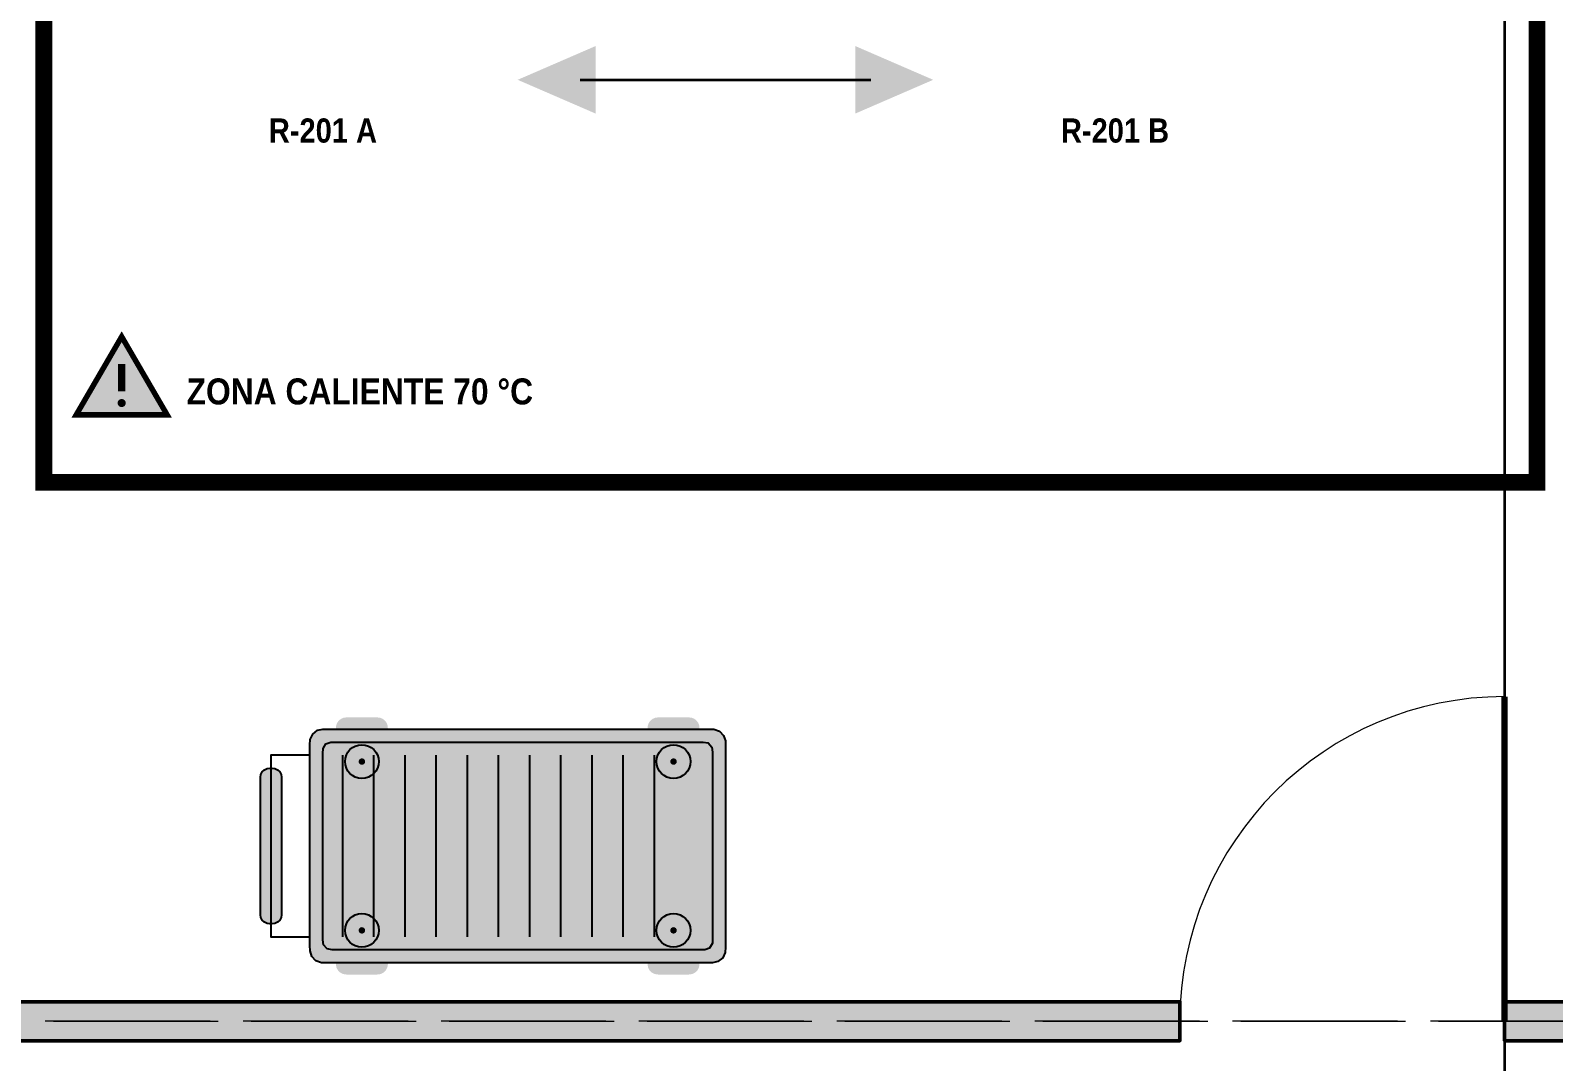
# Model space of a CAD drawing. Header units: metres. Extents: x 0 to 115, y 0 to 64.
# Drawn here: x 42.45 to 54.18, y 34.04 to 41.98 of the extents above; entities that cross this region are included whole.
import ezdxf

# ---------------------------------------------------------------- set-up
doc = ezdxf.new("R2010")
doc.units = ezdxf.units.M
doc.linetypes.add('DASHED', pattern=[1.524, 1.27, -0.254])
doc.layers.add('A-AREA', color=8, linetype='DASHED', lineweight=13, plot=False)
for name, color, linetype, lineweight in [('A-MURO', 7, 'Continuous', 50), ('A-PUERTA', 41, 'Continuous', 25), ('G-ETIQUETA', 4, 'Continuous', 18), ('G-SENALIZACION', 2, 'Continuous', 25), ('M-EQUIPO', 7, 'Continuous', 25), ('M-EQUIPO-RELLENO', 8, 'Continuous', 0)]:
    doc.layers.add(name, color=color, linetype=linetype, lineweight=lineweight)
doc.layers.add('A-MURO-RELLENO', color=8, linetype='Continuous', lineweight=0, true_color=0x8d949b)
doc.layers.add('P-RESIDUOS', color=1, linetype='Continuous', lineweight=35, true_color=0xb3121b)
doc.styles.add('PLANO', font='arial.ttf')
doc.styles.add('PLANO_N', font='arialbd.ttf')

# ---------------------------------------------------------------- blocks, each defined once
blk = doc.blocks.new('EQ_carro-hidro')
at = {"layer": 'M-EQUIPO-RELLENO', "true_color": 0x2a2f35}
h = blk.add_hatch(color=7, dxfattribs=at)
h.dxf.hatch_style = 1
h.paths.add_polyline_path([(-1.12, 0.99), (-1.1002, 0.99), (-1.0803, 0.99), (-1.0605, 0.99), (-1.0406, 0.99), (-1.0208, 0.99), (-1.0009, 0.99), (-0.9811, 0.99), (-0.9612, 0.99), (-0.9414, 0.99), (-0.9215, 0.99), (-0.9017, 0.99), (-0.8818, 0.99), (-0.8614, 0.9878), (-0.8407, 0.9797), (-0.8225, 0.9656), (-0.8091, 0.947), (-0.8017, 0.9262), (-0.8, 0.9059), (-0.8001, 0.886), (-0.8039, 0.8652), (-0.8138, 0.845), (-0.8295, 0.828), (-0.849, 0.8162), (-0.8699, 0.8106), (-0.8899, 0.81), (-0.9098, 0.81), (-0.9296, 0.81), (-0.9495, 0.81), (-0.9693, 0.81), (-0.9892, 0.81), (-1.009, 0.81), (-1.0289, 0.81), (-1.0487, 0.81), (-1.0686, 0.81), (-1.0884, 0.81), (-1.1083, 0.81), (-1.1283, 0.8104), (-1.1491, 0.8155), (-1.1689, 0.8267), (-1.1849, 0.8433), (-1.1954, 0.8633), (-1.1998, 0.8841), (-1.2, 0.904), (-1.1987, 0.9243), (-1.1919, 0.9451), (-1.179, 0.9641), (-1.1611, 0.9786), (-1.1406, 0.9873)])
h = blk.add_hatch(color=7, dxfattribs=at)
h.dxf.hatch_style = 1
h.paths.add_polyline_path([(1.28, 0.99), (1.2998, 0.99), (1.3197, 0.99), (1.3395, 0.99), (1.3594, 0.99), (1.3792, 0.99), (1.3991, 0.99), (1.4189, 0.99), (1.4388, 0.99), (1.4586, 0.99), (1.4785, 0.99), (1.4983, 0.99), (1.5182, 0.99), (1.5386, 0.9878), (1.5593, 0.9797), (1.5775, 0.9656), (1.5909, 0.947), (1.5983, 0.9262), (1.6, 0.9059), (1.5999, 0.886), (1.5961, 0.8652), (1.5862, 0.845), (1.5705, 0.828), (1.551, 0.8162), (1.5301, 0.8106), (1.5101, 0.81), (1.4902, 0.81), (1.4704, 0.81), (1.4505, 0.81), (1.4307, 0.81), (1.4108, 0.81), (1.391, 0.81), (1.3711, 0.81), (1.3513, 0.81), (1.3314, 0.81), (1.3116, 0.81), (1.2917, 0.81), (1.2717, 0.8104), (1.2509, 0.8155), (1.2311, 0.8267), (1.2151, 0.8433), (1.2046, 0.8633), (1.2002, 0.8841), (1.2, 0.904), (1.2013, 0.9243), (1.2081, 0.9451), (1.221, 0.9641), (1.2389, 0.9786), (1.2594, 0.9873)])
at = {"layer": 'M-EQUIPO-RELLENO', "true_color": 0xdfe4e9}
h = blk.add_hatch(color=7, dxfattribs=at)
h.dxf.hatch_style = 1
h.paths.add_polyline_path([(-1.3, 0.9), (-1.2593, 0.9), (-1.2186, 0.9), (-1.1779, 0.9), (-1.1372, 0.9), (-1.0965, 0.9), (-1.0559, 0.9), (-1.0152, 0.9), (-0.9745, 0.9), (-0.9338, 0.9), (-0.8931, 0.9), (-0.8524, 0.9), (-0.8117, 0.9), (-0.771, 0.9), (-0.7303, 0.9), (-0.6896, 0.9), (-0.649, 0.9), (-0.6083, 0.9), (-0.5676, 0.9), (-0.5269, 0.9), (-0.4862, 0.9), (-0.4455, 0.9), (-0.4048, 0.9), (-0.3641, 0.9), (-0.3234, 0.9), (-0.2827, 0.9), (-0.2421, 0.9), (-0.2014, 0.9), (-0.1607, 0.9), (-0.12, 0.9), (-0.0793, 0.9), (-0.0386, 0.9), (0.0021, 0.9), (0.0428, 0.9), (0.0835, 0.9), (0.1242, 0.9), (0.1649, 0.9), (0.2055, 0.9), (0.2462, 0.9), (0.2869, 0.9), (0.3276, 0.9), (0.3683, 0.9), (0.409, 0.9), (0.4497, 0.9), (0.4904, 0.9), (0.5311, 0.9), (0.5718, 0.9), (0.6124, 0.9), (0.6531, 0.9), (0.6938, 0.9), (0.7345, 0.9), (0.7752, 0.9), (0.8159, 0.9), (0.8566, 0.9), (0.8973, 0.9), (0.938, 0.9), (0.9787, 0.9), (1.0194, 0.9), (1.06, 0.9), (1.1007, 0.9), (1.1414, 0.9), (1.1821, 0.9), (1.2228, 0.9), (1.2635, 0.9), (1.3042, 0.9), (1.3449, 0.9), (1.3856, 0.9), (1.4263, 0.9), (1.4669, 0.9), (1.5076, 0.9), (1.5483, 0.9), (1.589, 0.9), (1.6297, 0.9), (1.6704, 0.9), (1.7113, 0.8994), (1.7535, 0.8845), (1.7862, 0.8507), (1.7996, 0.8084), (1.8, 0.7676), (1.8, 0.7269), (1.8, 0.6862), (1.8, 0.6455), (1.8, 0.6048), (1.8, 0.5641), (1.8, 0.5234), (1.8, 0.4827), (1.8, 0.4421), (1.8, 0.4014), (1.8, 0.3607), (1.8, 0.32), (1.8, 0.2793), (1.8, 0.2386), (1.8, 0.1979), (1.8, 0.1572), (1.8, 0.1165), (1.8, 0.0758), (1.8, 0.0351), (1.8, -0.0055), (1.8, -0.0462), (1.8, -0.0869), (1.8, -0.1276), (1.8, -0.1683), (1.8, -0.209), (1.8, -0.2497), (1.8, -0.2904), (1.8, -0.3311), (1.8, -0.3718), (1.8, -0.4124), (1.8, -0.4531), (1.8, -0.4938), (1.8, -0.5345), (1.8, -0.5752), (1.8, -0.6159), (1.8, -0.6566), (1.8, -0.6973), (1.8, -0.738), (1.8, -0.7787), (1.798, -0.82), (1.779, -0.8614), (1.7423, -0.8906), (1.7, -0.9), (1.6593, -0.9), (1.6186, -0.9), (1.5779, -0.9), (1.5372, -0.9), (1.4965, -0.9), (1.4559, -0.9), (1.4152, -0.9), (1.3745, -0.9), (1.3338, -0.9), (1.2931, -0.9), (1.2524, -0.9), (1.2117, -0.9), (1.171, -0.9), (1.1303, -0.9), (1.0896, -0.9), (1.049, -0.9), (1.0083, -0.9), (0.9676, -0.9), (0.9269, -0.9), (0.8862, -0.9), (0.8455, -0.9), (0.8048, -0.9), (0.7641, -0.9), (0.7234, -0.9), (0.6827, -0.9), (0.6421, -0.9), (0.6014, -0.9), (0.5607, -0.9), (0.52, -0.9), (0.4793, -0.9), (0.4386, -0.9), (0.3979, -0.9), (0.3572, -0.9), (0.3165, -0.9), (0.2758, -0.9), (0.2351, -0.9), (0.1945, -0.9), (0.1538, -0.9), (0.1131, -0.9), (0.0724, -0.9), (0.0317, -0.9), (-0.009, -0.9), (-0.0497, -0.9), (-0.0904, -0.9), (-0.1311, -0.9), (-0.1718, -0.9), (-0.2124, -0.9), (-0.2531, -0.9), (-0.2938, -0.9), (-0.3345, -0.9), (-0.3752, -0.9), (-0.4159, -0.9), (-0.4566, -0.9), (-0.4973, -0.9), (-0.538, -0.9), (-0.5787, -0.9), (-0.6194, -0.9), (-0.66, -0.9), (-0.7007, -0.9), (-0.7414, -0.9), (-0.7821, -0.9), (-0.8228, -0.9), (-0.8635, -0.9), (-0.9042, -0.9), (-0.9449, -0.9), (-0.9856, -0.9), (-1.0263, -0.9), (-1.0669, -0.9), (-1.1076, -0.9), (-1.1483, -0.9), (-1.189, -0.9), (-1.2297, -0.9), (-1.2704, -0.9), (-1.3113, -0.8994), (-1.3535, -0.8845), (-1.3862, -0.8507), (-1.3996, -0.8084), (-1.4, -0.7676), (-1.4, -0.7269), (-1.4, -0.6862), (-1.4, -0.6455), (-1.4, -0.6048), (-1.4, -0.5641), (-1.4, -0.5234), (-1.4, -0.4827), (-1.4, -0.4421), (-1.4, -0.4014), (-1.4, -0.3607), (-1.4, -0.32), (-1.4, -0.2793), (-1.4, -0.2386), (-1.4, -0.1979), (-1.4, -0.1572), (-1.4, -0.1165), (-1.4, -0.0758), (-1.4, -0.0351), (-1.4, 0.0055), (-1.4, 0.0462), (-1.4, 0.0869), (-1.4, 0.1276), (-1.4, 0.1683), (-1.4, 0.209), (-1.4, 0.2497), (-1.4, 0.2904), (-1.4, 0.3311), (-1.4, 0.3718), (-1.4, 0.4124), (-1.4, 0.4531), (-1.4, 0.4938), (-1.4, 0.5345), (-1.4, 0.5752), (-1.4, 0.6159), (-1.4, 0.6566), (-1.4, 0.6973), (-1.4, 0.738), (-1.4, 0.7787), (-1.398, 0.82), (-1.379, 0.8614), (-1.3423, 0.8906)])
at = {"layer": 'M-EQUIPO-RELLENO', "true_color": 0x3a7bd5}
h = blk.add_hatch(color=7, dxfattribs=at)
h.dxf.hatch_style = 1
h.paths.add_polyline_path([(-1.71, 0.6), (-1.69, 0.6), (-1.6693, 0.5969), (-1.649, 0.5868), (-1.6327, 0.5702), (-1.6229, 0.5499), (-1.62, 0.5292), (-1.62, 0.5092), (-1.62, 0.4892), (-1.62, 0.4693), (-1.62, 0.4493), (-1.62, 0.4293), (-1.62, 0.4094), (-1.62, 0.3894), (-1.62, 0.3694), (-1.62, 0.3495), (-1.62, 0.3295), (-1.62, 0.3095), (-1.62, 0.2896), (-1.62, 0.2696), (-1.62, 0.2496), (-1.62, 0.2297), (-1.62, 0.2097), (-1.62, 0.1897), (-1.62, 0.1697), (-1.62, 0.1498), (-1.62, 0.1298), (-1.62, 0.1098), (-1.62, 0.0899), (-1.62, 0.0699), (-1.62, 0.0499), (-1.62, 0.03), (-1.62, 0.01), (-1.62, -0.01), (-1.62, -0.0299), (-1.62, -0.0499), (-1.62, -0.0699), (-1.62, -0.0898), (-1.62, -0.1098), (-1.62, -0.1298), (-1.62, -0.1497), (-1.62, -0.1697), (-1.62, -0.1897), (-1.62, -0.2097), (-1.62, -0.2296), (-1.62, -0.2496), (-1.62, -0.2696), (-1.62, -0.2895), (-1.62, -0.3095), (-1.62, -0.3295), (-1.62, -0.3494), (-1.62, -0.3694), (-1.62, -0.3894), (-1.62, -0.4093), (-1.62, -0.4293), (-1.62, -0.4493), (-1.62, -0.4692), (-1.62, -0.4892), (-1.62, -0.5092), (-1.62, -0.5292), (-1.6229, -0.5499), (-1.6327, -0.5702), (-1.649, -0.5867), (-1.6693, -0.5969), (-1.69, -0.6), (-1.71, -0.6), (-1.7307, -0.5969), (-1.751, -0.5868), (-1.7673, -0.5702), (-1.7771, -0.5499), (-1.78, -0.5292), (-1.78, -0.5092), (-1.78, -0.4892), (-1.78, -0.4693), (-1.78, -0.4493), (-1.78, -0.4293), (-1.78, -0.4094), (-1.78, -0.3894), (-1.78, -0.3694), (-1.78, -0.3495), (-1.78, -0.3295), (-1.78, -0.3095), (-1.78, -0.2896), (-1.78, -0.2696), (-1.78, -0.2496), (-1.78, -0.2297), (-1.78, -0.2097), (-1.78, -0.1897), (-1.78, -0.1697), (-1.78, -0.1498), (-1.78, -0.1298), (-1.78, -0.1098), (-1.78, -0.0899), (-1.78, -0.0699), (-1.78, -0.0499), (-1.78, -0.03), (-1.78, -0.01), (-1.78, 0.01), (-1.78, 0.0299), (-1.78, 0.0499), (-1.78, 0.0699), (-1.78, 0.0898), (-1.78, 0.1098), (-1.78, 0.1298), (-1.78, 0.1497), (-1.78, 0.1697), (-1.78, 0.1897), (-1.78, 0.2097), (-1.78, 0.2296), (-1.78, 0.2496), (-1.78, 0.2696), (-1.78, 0.2895), (-1.78, 0.3095), (-1.78, 0.3295), (-1.78, 0.3494), (-1.78, 0.3694), (-1.78, 0.3894), (-1.78, 0.4093), (-1.78, 0.4293), (-1.78, 0.4493), (-1.78, 0.4692), (-1.78, 0.4892), (-1.78, 0.5092), (-1.78, 0.5292), (-1.7771, 0.5499), (-1.7673, 0.5702), (-1.751, 0.5867), (-1.7307, 0.5969)])
at = {"layer": 'M-EQUIPO-RELLENO', "true_color": 0x4b5563}
h = blk.add_hatch(color=7, dxfattribs=at)
h.dxf.hatch_style = 1
edge = h.paths.add_edge_path()
edge.add_arc((-1, 0.65), 0.025, 0, 360)
h = blk.add_hatch(color=7, dxfattribs=at)
h.dxf.hatch_style = 1
edge = h.paths.add_edge_path()
edge.add_arc((1.4, 0.65), 0.025, 0, 360)
h = blk.add_hatch(color=7, dxfattribs=at)
h.dxf.hatch_style = 1
edge = h.paths.add_edge_path()
edge.add_arc((-1, -0.65), 0.025, 0, 360)
h = blk.add_hatch(color=7, dxfattribs=at)
h.dxf.hatch_style = 1
edge = h.paths.add_edge_path()
edge.add_arc((1.4, -0.65), 0.025, 0, 360)
at = {"layer": 'M-EQUIPO-RELLENO', "true_color": 0x2a2f35}
h = blk.add_hatch(color=7, dxfattribs=at)
h.dxf.hatch_style = 1
h.paths.add_polyline_path([(-1.12, -0.81), (-1.1002, -0.81), (-1.0803, -0.81), (-1.0605, -0.81), (-1.0406, -0.81), (-1.0208, -0.81), (-1.0009, -0.81), (-0.9811, -0.81), (-0.9612, -0.81), (-0.9414, -0.81), (-0.9215, -0.81), (-0.9017, -0.81), (-0.8818, -0.81), (-0.8614, -0.8122), (-0.8407, -0.8203), (-0.8225, -0.8344), (-0.8091, -0.853), (-0.8017, -0.8738), (-0.8, -0.8941), (-0.8001, -0.914), (-0.8039, -0.9348), (-0.8138, -0.955), (-0.8295, -0.972), (-0.849, -0.9838), (-0.8699, -0.9894), (-0.8899, -0.99), (-0.9098, -0.99), (-0.9296, -0.99), (-0.9495, -0.99), (-0.9693, -0.99), (-0.9892, -0.99), (-1.009, -0.99), (-1.0289, -0.99), (-1.0487, -0.99), (-1.0686, -0.99), (-1.0884, -0.99), (-1.1083, -0.99), (-1.1283, -0.9896), (-1.1491, -0.9845), (-1.1689, -0.9733), (-1.1849, -0.9567), (-1.1954, -0.9367), (-1.1998, -0.9159), (-1.2, -0.896), (-1.1987, -0.8757), (-1.1919, -0.8549), (-1.179, -0.8359), (-1.1611, -0.8214), (-1.1406, -0.8127)])
h = blk.add_hatch(color=7, dxfattribs=at)
h.dxf.hatch_style = 1
h.paths.add_polyline_path([(1.28, -0.81), (1.2998, -0.81), (1.3197, -0.81), (1.3395, -0.81), (1.3594, -0.81), (1.3792, -0.81), (1.3991, -0.81), (1.4189, -0.81), (1.4388, -0.81), (1.4586, -0.81), (1.4785, -0.81), (1.4983, -0.81), (1.5182, -0.81), (1.5386, -0.8122), (1.5593, -0.8203), (1.5775, -0.8344), (1.5909, -0.853), (1.5983, -0.8738), (1.6, -0.8941), (1.5999, -0.914), (1.5961, -0.9348), (1.5862, -0.955), (1.5705, -0.972), (1.551, -0.9838), (1.5301, -0.9894), (1.5101, -0.99), (1.4902, -0.99), (1.4704, -0.99), (1.4505, -0.99), (1.4307, -0.99), (1.4108, -0.99), (1.391, -0.99), (1.3711, -0.99), (1.3513, -0.99), (1.3314, -0.99), (1.3116, -0.99), (1.2917, -0.99), (1.2717, -0.9896), (1.2509, -0.9845), (1.2311, -0.9733), (1.2151, -0.9567), (1.2046, -0.9367), (1.2002, -0.9159), (1.2, -0.896), (1.2013, -0.8757), (1.2081, -0.8549), (1.221, -0.8359), (1.2389, -0.8214), (1.2594, -0.8127)])
at = {"layer": 'M-EQUIPO'}
for points in [[(-1.3, 0.9), (-1.2593, 0.9), (-1.2186, 0.9), (-1.1779, 0.9), (-1.1372, 0.9), (-1.0965, 0.9), (-1.0559, 0.9), (-1.0152, 0.9), (-0.9745, 0.9), (-0.9338, 0.9), (-0.8931, 0.9), (-0.8524, 0.9), (-0.8117, 0.9), (-0.771, 0.9), (-0.7303, 0.9), (-0.6896, 0.9), (-0.649, 0.9), (-0.6083, 0.9), (-0.5676, 0.9), (-0.5269, 0.9), (-0.4862, 0.9), (-0.4455, 0.9), (-0.4048, 0.9), (-0.3641, 0.9), (-0.3234, 0.9), (-0.2827, 0.9), (-0.2421, 0.9), (-0.2014, 0.9), (-0.1607, 0.9), (-0.12, 0.9), (-0.0793, 0.9), (-0.0386, 0.9), (0.0021, 0.9), (0.0428, 0.9), (0.0835, 0.9), (0.1242, 0.9), (0.1649, 0.9), (0.2055, 0.9), (0.2462, 0.9), (0.2869, 0.9), (0.3276, 0.9), (0.3683, 0.9), (0.409, 0.9), (0.4497, 0.9), (0.4904, 0.9), (0.5311, 0.9), (0.5718, 0.9), (0.6124, 0.9), (0.6531, 0.9), (0.6938, 0.9), (0.7345, 0.9), (0.7752, 0.9), (0.8159, 0.9), (0.8566, 0.9), (0.8973, 0.9), (0.938, 0.9), (0.9787, 0.9), (1.0194, 0.9), (1.06, 0.9), (1.1007, 0.9), (1.1414, 0.9), (1.1821, 0.9), (1.2228, 0.9), (1.2635, 0.9), (1.3042, 0.9), (1.3449, 0.9), (1.3856, 0.9), (1.4263, 0.9), (1.4669, 0.9), (1.5076, 0.9), (1.5483, 0.9), (1.589, 0.9), (1.6297, 0.9), (1.6704, 0.9), (1.7113, 0.8994), (1.7535, 0.8845), (1.7862, 0.8507), (1.7996, 0.8084), (1.8, 0.7676), (1.8, 0.7269), (1.8, 0.6862), (1.8, 0.6455), (1.8, 0.6048), (1.8, 0.5641), (1.8, 0.5234), (1.8, 0.4827), (1.8, 0.4421), (1.8, 0.4014), (1.8, 0.3607), (1.8, 0.32), (1.8, 0.2793), (1.8, 0.2386), (1.8, 0.1979), (1.8, 0.1572), (1.8, 0.1165), (1.8, 0.0758), (1.8, 0.0351), (1.8, -0.0055), (1.8, -0.0462), (1.8, -0.0869), (1.8, -0.1276), (1.8, -0.1683), (1.8, -0.209), (1.8, -0.2497), (1.8, -0.2904), (1.8, -0.3311), (1.8, -0.3718), (1.8, -0.4124), (1.8, -0.4531), (1.8, -0.4938), (1.8, -0.5345), (1.8, -0.5752), (1.8, -0.6159), (1.8, -0.6566), (1.8, -0.6973), (1.8, -0.738), (1.8, -0.7787), (1.798, -0.82), (1.779, -0.8614), (1.7423, -0.8906), (1.7, -0.9), (1.6593, -0.9), (1.6186, -0.9), (1.5779, -0.9), (1.5372, -0.9), (1.4965, -0.9), (1.4559, -0.9), (1.4152, -0.9), (1.3745, -0.9), (1.3338, -0.9), (1.2931, -0.9), (1.2524, -0.9), (1.2117, -0.9), (1.171, -0.9), (1.1303, -0.9), (1.0896, -0.9), (1.049, -0.9), (1.0083, -0.9), (0.9676, -0.9), (0.9269, -0.9), (0.8862, -0.9), (0.8455, -0.9), (0.8048, -0.9), (0.7641, -0.9), (0.7234, -0.9), (0.6827, -0.9), (0.6421, -0.9), (0.6014, -0.9), (0.5607, -0.9), (0.52, -0.9), (0.4793, -0.9), (0.4386, -0.9), (0.3979, -0.9), (0.3572, -0.9), (0.3165, -0.9), (0.2758, -0.9), (0.2351, -0.9), (0.1945, -0.9), (0.1538, -0.9), (0.1131, -0.9), (0.0724, -0.9), (0.0317, -0.9), (-0.009, -0.9), (-0.0497, -0.9), (-0.0904, -0.9), (-0.1311, -0.9), (-0.1718, -0.9), (-0.2124, -0.9), (-0.2531, -0.9), (-0.2938, -0.9), (-0.3345, -0.9), (-0.3752, -0.9), (-0.4159, -0.9), (-0.4566, -0.9), (-0.4973, -0.9), (-0.538, -0.9), (-0.5787, -0.9), (-0.6194, -0.9), (-0.66, -0.9), (-0.7007, -0.9), (-0.7414, -0.9), (-0.7821, -0.9), (-0.8228, -0.9), (-0.8635, -0.9), (-0.9042, -0.9), (-0.9449, -0.9), (-0.9856, -0.9), (-1.0263, -0.9), (-1.0669, -0.9), (-1.1076, -0.9), (-1.1483, -0.9), (-1.189, -0.9), (-1.2297, -0.9), (-1.2704, -0.9), (-1.3113, -0.8994), (-1.3535, -0.8845), (-1.3862, -0.8507), (-1.3996, -0.8084), (-1.4, -0.7676), (-1.4, -0.7269), (-1.4, -0.6862), (-1.4, -0.6455), (-1.4, -0.6048), (-1.4, -0.5641), (-1.4, -0.5234), (-1.4, -0.4827), (-1.4, -0.4421), (-1.4, -0.4014), (-1.4, -0.3607), (-1.4, -0.32), (-1.4, -0.2793), (-1.4, -0.2386), (-1.4, -0.1979), (-1.4, -0.1572), (-1.4, -0.1165), (-1.4, -0.0758), (-1.4, -0.0351), (-1.4, 0.0055), (-1.4, 0.0462), (-1.4, 0.0869), (-1.4, 0.1276), (-1.4, 0.1683), (-1.4, 0.209), (-1.4, 0.2497), (-1.4, 0.2904), (-1.4, 0.3311), (-1.4, 0.3718), (-1.4, 0.4124), (-1.4, 0.4531), (-1.4, 0.4938), (-1.4, 0.5345), (-1.4, 0.5752), (-1.4, 0.6159), (-1.4, 0.6566), (-1.4, 0.6973), (-1.4, 0.738), (-1.4, 0.7787), (-1.398, 0.82), (-1.379, 0.8614), (-1.3423, 0.8906)], [(-1.71, 0.6), (-1.69, 0.6), (-1.6693, 0.5969), (-1.649, 0.5868), (-1.6327, 0.5702), (-1.6229, 0.5499), (-1.62, 0.5292), (-1.62, 0.5092), (-1.62, 0.4892), (-1.62, 0.4693), (-1.62, 0.4493), (-1.62, 0.4293), (-1.62, 0.4094), (-1.62, 0.3894), (-1.62, 0.3694), (-1.62, 0.3495), (-1.62, 0.3295), (-1.62, 0.3095), (-1.62, 0.2896), (-1.62, 0.2696), (-1.62, 0.2496), (-1.62, 0.2297), (-1.62, 0.2097), (-1.62, 0.1897), (-1.62, 0.1697), (-1.62, 0.1498), (-1.62, 0.1298), (-1.62, 0.1098), (-1.62, 0.0899), (-1.62, 0.0699), (-1.62, 0.0499), (-1.62, 0.03), (-1.62, 0.01), (-1.62, -0.01), (-1.62, -0.0299), (-1.62, -0.0499), (-1.62, -0.0699), (-1.62, -0.0898), (-1.62, -0.1098), (-1.62, -0.1298), (-1.62, -0.1497), (-1.62, -0.1697), (-1.62, -0.1897), (-1.62, -0.2097), (-1.62, -0.2296), (-1.62, -0.2496), (-1.62, -0.2696), (-1.62, -0.2895), (-1.62, -0.3095), (-1.62, -0.3295), (-1.62, -0.3494), (-1.62, -0.3694), (-1.62, -0.3894), (-1.62, -0.4093), (-1.62, -0.4293), (-1.62, -0.4493), (-1.62, -0.4692), (-1.62, -0.4892), (-1.62, -0.5092), (-1.62, -0.5292), (-1.6229, -0.5499), (-1.6327, -0.5702), (-1.649, -0.5867), (-1.6693, -0.5969), (-1.69, -0.6), (-1.71, -0.6), (-1.7307, -0.5969), (-1.751, -0.5868), (-1.7673, -0.5702), (-1.7771, -0.5499), (-1.78, -0.5292), (-1.78, -0.5092), (-1.78, -0.4892), (-1.78, -0.4693), (-1.78, -0.4493), (-1.78, -0.4293), (-1.78, -0.4094), (-1.78, -0.3894), (-1.78, -0.3694), (-1.78, -0.3495), (-1.78, -0.3295), (-1.78, -0.3095), (-1.78, -0.2896), (-1.78, -0.2696), (-1.78, -0.2496), (-1.78, -0.2297), (-1.78, -0.2097), (-1.78, -0.1897), (-1.78, -0.1697), (-1.78, -0.1498), (-1.78, -0.1298), (-1.78, -0.1098), (-1.78, -0.0899), (-1.78, -0.0699), (-1.78, -0.0499), (-1.78, -0.03), (-1.78, -0.01), (-1.78, 0.01), (-1.78, 0.0299), (-1.78, 0.0499), (-1.78, 0.0699), (-1.78, 0.0898), (-1.78, 0.1098), (-1.78, 0.1298), (-1.78, 0.1497), (-1.78, 0.1697), (-1.78, 0.1897), (-1.78, 0.2097), (-1.78, 0.2296), (-1.78, 0.2496), (-1.78, 0.2696), (-1.78, 0.2895), (-1.78, 0.3095), (-1.78, 0.3295), (-1.78, 0.3494), (-1.78, 0.3694), (-1.78, 0.3894), (-1.78, 0.4093), (-1.78, 0.4293), (-1.78, 0.4493), (-1.78, 0.4692), (-1.78, 0.4892), (-1.78, 0.5092), (-1.78, 0.5292), (-1.7771, 0.5499), (-1.7673, 0.5702), (-1.751, 0.5867), (-1.7307, 0.5969)]]:
    blk.add_lwpolyline(points, close=True, dxfattribs=at)
at = {"layer": 'M-EQUIPO', "true_color": 0x7a858f}
blk.add_lwpolyline([(-1.24, 0.8), (-1.2023, 0.8), (-1.1645, 0.8), (-1.1268, 0.8), (-1.089, 0.8), (-1.0513, 0.8), (-1.0135, 0.8), (-0.9758, 0.8), (-0.938, 0.8), (-0.9003, 0.8), (-0.8625, 0.8), (-0.8248, 0.8), (-0.787, 0.8), (-0.7493, 0.8), (-0.7115, 0.8), (-0.6738, 0.8), (-0.636, 0.8), (-0.5983, 0.8), (-0.5605, 0.8), (-0.5228, 0.8), (-0.485, 0.8), (-0.4473, 0.8), (-0.4096, 0.8), (-0.3718, 0.8), (-0.3341, 0.8), (-0.2963, 0.8), (-0.2586, 0.8), (-0.2208, 0.8), (-0.1831, 0.8), (-0.1453, 0.8), (-0.1076, 0.8), (-0.0698, 0.8), (-0.0321, 0.8), (0.0057, 0.8), (0.0434, 0.8), (0.0812, 0.8), (0.1189, 0.8), (0.1567, 0.8), (0.1944, 0.8), (0.2322, 0.8), (0.2699, 0.8), (0.3076, 0.8), (0.3454, 0.8), (0.3831, 0.8), (0.4209, 0.8), (0.4586, 0.8), (0.4964, 0.8), (0.5341, 0.8), (0.5719, 0.8), (0.6096, 0.8), (0.6474, 0.8), (0.6851, 0.8), (0.7229, 0.8), (0.7606, 0.8), (0.7984, 0.8), (0.8361, 0.8), (0.8739, 0.8), (0.9116, 0.8), (0.9494, 0.8), (0.9871, 0.8), (1.0249, 0.8), (1.0626, 0.8), (1.1003, 0.8), (1.1381, 0.8), (1.1758, 0.8), (1.2136, 0.8), (1.2513, 0.8), (1.2891, 0.8), (1.3268, 0.8), (1.3646, 0.8), (1.4023, 0.8), (1.4401, 0.8), (1.4778, 0.8), (1.5156, 0.8), (1.5533, 0.8), (1.5911, 0.8), (1.6288, 0.8), (1.6676, 0.7933), (1.6961, 0.7614), (1.7, 0.7228), (1.7, 0.685), (1.7, 0.6473), (1.7, 0.6096), (1.7, 0.5718), (1.7, 0.5341), (1.7, 0.4963), (1.7, 0.4586), (1.7, 0.4208), (1.7, 0.3831), (1.7, 0.3453), (1.7, 0.3076), (1.7, 0.2698), (1.7, 0.2321), (1.7, 0.1943), (1.7, 0.1566), (1.7, 0.1188), (1.7, 0.0811), (1.7, 0.0433), (1.7, 0.0056), (1.7, -0.0322), (1.7, -0.0699), (1.7, -0.1076), (1.7, -0.1454), (1.7, -0.1831), (1.7, -0.2209), (1.7, -0.2586), (1.7, -0.2964), (1.7, -0.3341), (1.7, -0.3719), (1.7, -0.4096), (1.7, -0.4474), (1.7, -0.4851), (1.7, -0.5229), (1.7, -0.5606), (1.7, -0.5984), (1.7, -0.6361), (1.7, -0.6739), (1.7, -0.7116), (1.6992, -0.7496), (1.6784, -0.7861), (1.64, -0.8), (1.6023, -0.8), (1.5645, -0.8), (1.5268, -0.8), (1.489, -0.8), (1.4513, -0.8), (1.4135, -0.8), (1.3758, -0.8), (1.338, -0.8), (1.3003, -0.8), (1.2625, -0.8), (1.2248, -0.8), (1.187, -0.8), (1.1493, -0.8), (1.1115, -0.8), (1.0738, -0.8), (1.036, -0.8), (0.9983, -0.8), (0.9605, -0.8), (0.9228, -0.8), (0.885, -0.8), (0.8473, -0.8), (0.8096, -0.8), (0.7718, -0.8), (0.7341, -0.8), (0.6963, -0.8), (0.6586, -0.8), (0.6208, -0.8), (0.5831, -0.8), (0.5453, -0.8), (0.5076, -0.8), (0.4698, -0.8), (0.4321, -0.8), (0.3943, -0.8), (0.3566, -0.8), (0.3188, -0.8), (0.2811, -0.8), (0.2433, -0.8), (0.2056, -0.8), (0.1678, -0.8), (0.1301, -0.8), (0.0924, -0.8), (0.0546, -0.8), (0.0169, -0.8), (-0.0209, -0.8), (-0.0586, -0.8), (-0.0964, -0.8), (-0.1341, -0.8), (-0.1719, -0.8), (-0.2096, -0.8), (-0.2474, -0.8), (-0.2851, -0.8), (-0.3229, -0.8), (-0.3606, -0.8), (-0.3984, -0.8), (-0.4361, -0.8), (-0.4739, -0.8), (-0.5116, -0.8), (-0.5494, -0.8), (-0.5871, -0.8), (-0.6249, -0.8), (-0.6626, -0.8), (-0.7003, -0.8), (-0.7381, -0.8), (-0.7758, -0.8), (-0.8136, -0.8), (-0.8513, -0.8), (-0.8891, -0.8), (-0.9268, -0.8), (-0.9646, -0.8), (-1.0023, -0.8), (-1.0401, -0.8), (-1.0778, -0.8), (-1.1156, -0.8), (-1.1533, -0.8), (-1.1911, -0.8), (-1.2288, -0.8), (-1.2676, -0.7933), (-1.2961, -0.7614), (-1.3, -0.7228), (-1.3, -0.685), (-1.3, -0.6473), (-1.3, -0.6096), (-1.3, -0.5718), (-1.3, -0.5341), (-1.3, -0.4963), (-1.3, -0.4586), (-1.3, -0.4208), (-1.3, -0.3831), (-1.3, -0.3453), (-1.3, -0.3076), (-1.3, -0.2698), (-1.3, -0.2321), (-1.3, -0.1943), (-1.3, -0.1566), (-1.3, -0.1188), (-1.3, -0.0811), (-1.3, -0.0433), (-1.3, -0.0056), (-1.3, 0.0322), (-1.3, 0.0699), (-1.3, 0.1076), (-1.3, 0.1454), (-1.3, 0.1831), (-1.3, 0.2209), (-1.3, 0.2586), (-1.3, 0.2964), (-1.3, 0.3341), (-1.3, 0.3719), (-1.3, 0.4096), (-1.3, 0.4474), (-1.3, 0.4851), (-1.3, 0.5229), (-1.3, 0.5606), (-1.3, 0.5984), (-1.3, 0.6361), (-1.3, 0.6739), (-1.3, 0.7116), (-1.2992, 0.7496), (-1.2784, 0.7861)], close=True, dxfattribs=at)
at = {"layer": 'M-EQUIPO'}
blk.add_lwpolyline([(-1.4, 0.7), (-1.7, 0.7), (-1.7, -0.7), (-1.4, -0.7)], dxfattribs=at)
at = {"layer": 'M-EQUIPO', "true_color": 0xa3adb6}
for points in [[(-1.15, 0.7), (-1.15, -0.7)], [(-0.91, 0.7), (-0.91, -0.7)], [(-0.67, 0.7), (-0.67, -0.7)], [(-0.43, 0.7), (-0.43, -0.7)], [(-0.19, 0.7), (-0.19, -0.7)], [(0.05, 0.7), (0.05, -0.7)], [(0.29, 0.7), (0.29, -0.7)], [(0.53, 0.7), (0.53, -0.7)], [(0.77, 0.7), (0.77, -0.7)], [(1.01, 0.7), (1.01, -0.7)], [(1.25, 0.7), (1.25, -0.7)]]:
    blk.add_lwpolyline(points, dxfattribs=at)
at = {"layer": 'M-EQUIPO', "ltscale": 0.15}
for centre in [(-1, 0.65), (1.4, 0.65), (-1, -0.65), (1.4, -0.65)]:
    blk.add_circle(centre, 0.13, dxfattribs=at)
at = {"layer": 'G-ETIQUETA', "style": 'PLANO', "flags": 1}
for tag, p in [('TAG', (0, 0)), ('NOMBRE', (0, -0.25)), ('AREA', (0, -0.5)), ('FUNCION', (0, -0.75)), ('CONFIANZA', (0, -1))]:
    blk.add_attdef(tag, p, '', height=0.15, dxfattribs=at)

msp = doc.modelspace()

# ---------------------------------------------------------------- hatches: boundary and pattern name
at = {"layer": 'A-MURO-RELLENO', "true_color": 0x8d949b}
h = msp.add_hatch(color=8, dxfattribs=at)
h.dxf.hatch_style = 1
h.paths.add_polyline_path([(54.65, 54.14), (64.6, 54.14), (64.6, 34.5), (64.3, 34.5), (64.3, 34.2), (65.1, 34.2), (65.1, 34.5), (64.9, 34.5), (64.9, 54.14), (76, 54.14), (76, 51.2), (76.3, 51.2), (76.3, 54.14), (87.25, 54.14), (87.25, 34.5), (86.6, 34.5), (86.6, 34.2), (87.7, 34.2), (87.7, 34.5), (87.55, 34.5), (87.55, 54.14), (100.15, 54.14), (100.15, 37.9), (100.45, 37.9), (100.45, 54.14), (113.09, 54.14), (113.09, 34.56), (106.8, 34.56), (106.8, 34.14), (113.51, 34.14), (113.51, 54.56), (44.4, 54.56), (44.4, 54.14), (54.35, 54.14), (54.35, 34.5), (53.8, 34.5), (53.8, 34.2), (61.9, 34.2), (61.9, 34.5), (54.65, 34.5)])
h = msp.add_hatch(color=8, dxfattribs=at)
h.dxf.hatch_style = 1
h.paths.add_polyline_path([(42.15, 48.4), (41.85, 48.4), (41.85, 34.5), (36.2, 34.5), (36.2, 34.2), (51.3, 34.2), (51.3, 34.5), (42.15, 34.5)])
at = {"layer": 'G-SENALIZACION', "true_color": 0xf2c230}
h = msp.add_hatch(color=7, dxfattribs=at)
h.dxf.hatch_style = 1
h.paths.add_polyline_path([(43.15, 39.622), (43.5, 39.02), (42.8, 39.02)])
at = {"layer": 'G-SENALIZACION', "true_color": 0x111111}
h = msp.add_hatch(color=7, dxfattribs=at)
h.dxf.hatch_style = 1
edge = h.paths.add_edge_path()
edge.add_arc((43.15, 39.111), 0.0315, 0, 360)

# ---------------------------------------------------------------- linework, layer by layer
at = {"layer": 'A-AREA'}
for points in [[(42, 54.35), (54.5, 54.35), (54.5, 34.35), (42, 34.35)], [(3, 34.35), (100.3, 34.35), (100.3, 28.6), (3, 28.6)]]:
    msp.add_lwpolyline(points, close=True, dxfattribs=at)
at = {"layer": 'A-MURO'}
msp.add_lwpolyline([(42.15, 48.4), (41.85, 48.4), (41.85, 34.5), (36.2, 34.5), (36.2, 34.2), (51.3, 34.2), (51.3, 34.5), (42.15, 34.5)], close=True, dxfattribs=at)
msp.add_lwpolyline([(54.35, 34.5), (53.8, 34.5), (53.8, 34.2), (61.9, 34.2)], dxfattribs=at)
at = {"layer": 'A-PUERTA', "const_width": 0.05}
msp.add_lwpolyline([(53.8, 34.35), (53.8, 36.85)], dxfattribs=at)
at = {"layer": 'A-PUERTA', "lineweight": 13}
msp.add_arc((53.8, 34.35), 2.5, 90, 180, dxfattribs=at)
at = {"layer": 'G-SENALIZACION', "true_color": 0xf2c230, "const_width": 0.13}
msp.add_lwpolyline([(42.55, 50.9), (54.05, 50.9), (54.05, 38.5), (42.55, 38.5)], close=True, dxfattribs=at)
at = {"layer": 'G-SENALIZACION', "const_width": 0.042}
msp.add_lwpolyline([(43.15, 39.622), (43.5, 39.02), (42.8, 39.02)], close=True, dxfattribs=at)
at = {"layer": 'G-SENALIZACION', "const_width": 0.056}
msp.add_lwpolyline([(43.15, 39.412), (43.15, 39.202)], dxfattribs=at)
at = {"layer": 'P-RESIDUOS'}
for points in [[(53.8, 48.7), (53.8, 29.9), (56.22, 29.9)], [(46.68, 41.6), (48.92, 41.6)]]:
    msp.add_lwpolyline(points, dxfattribs=at)
for points in [[(46.2, 41.6), (46.8, 41.86), (46.8, 41.34)], [(49.4, 41.6), (48.8, 41.34), (48.8, 41.86)]]:
    msp.add_solid(points, dxfattribs=at)

# ---------------------------------------------------------------- block references
at = {"layer": 'M-EQUIPO'}
msp.add_blockref('EQ_carro-hidro', (46, 35.7), dxfattribs=at)

# ---------------------------------------------------------------- texts
at = {"layer": 'G-ETIQUETA', "char_height": 0.1862, "attachment_point": 2, "line_spacing_factor": 0.9, "style": 'PLANO_N'}
for s, insert in [('\\W0.86;R-201 A', (44.7, 41.3026)), ('\\W0.86;R-201 B', (50.8, 41.3026))]:
    msp.add_mtext(s, dxfattribs=dict(at, insert=insert))
at = {"layer": 'G-SENALIZACION', "style": 'PLANO_N', "width": 0.874}
msp.add_text('ZONA CALIENTE 70 °C', height=0.2005, dxfattribs=at).set_placement((43.65, 39.1))

doc.saveas('drawing.dxf')
